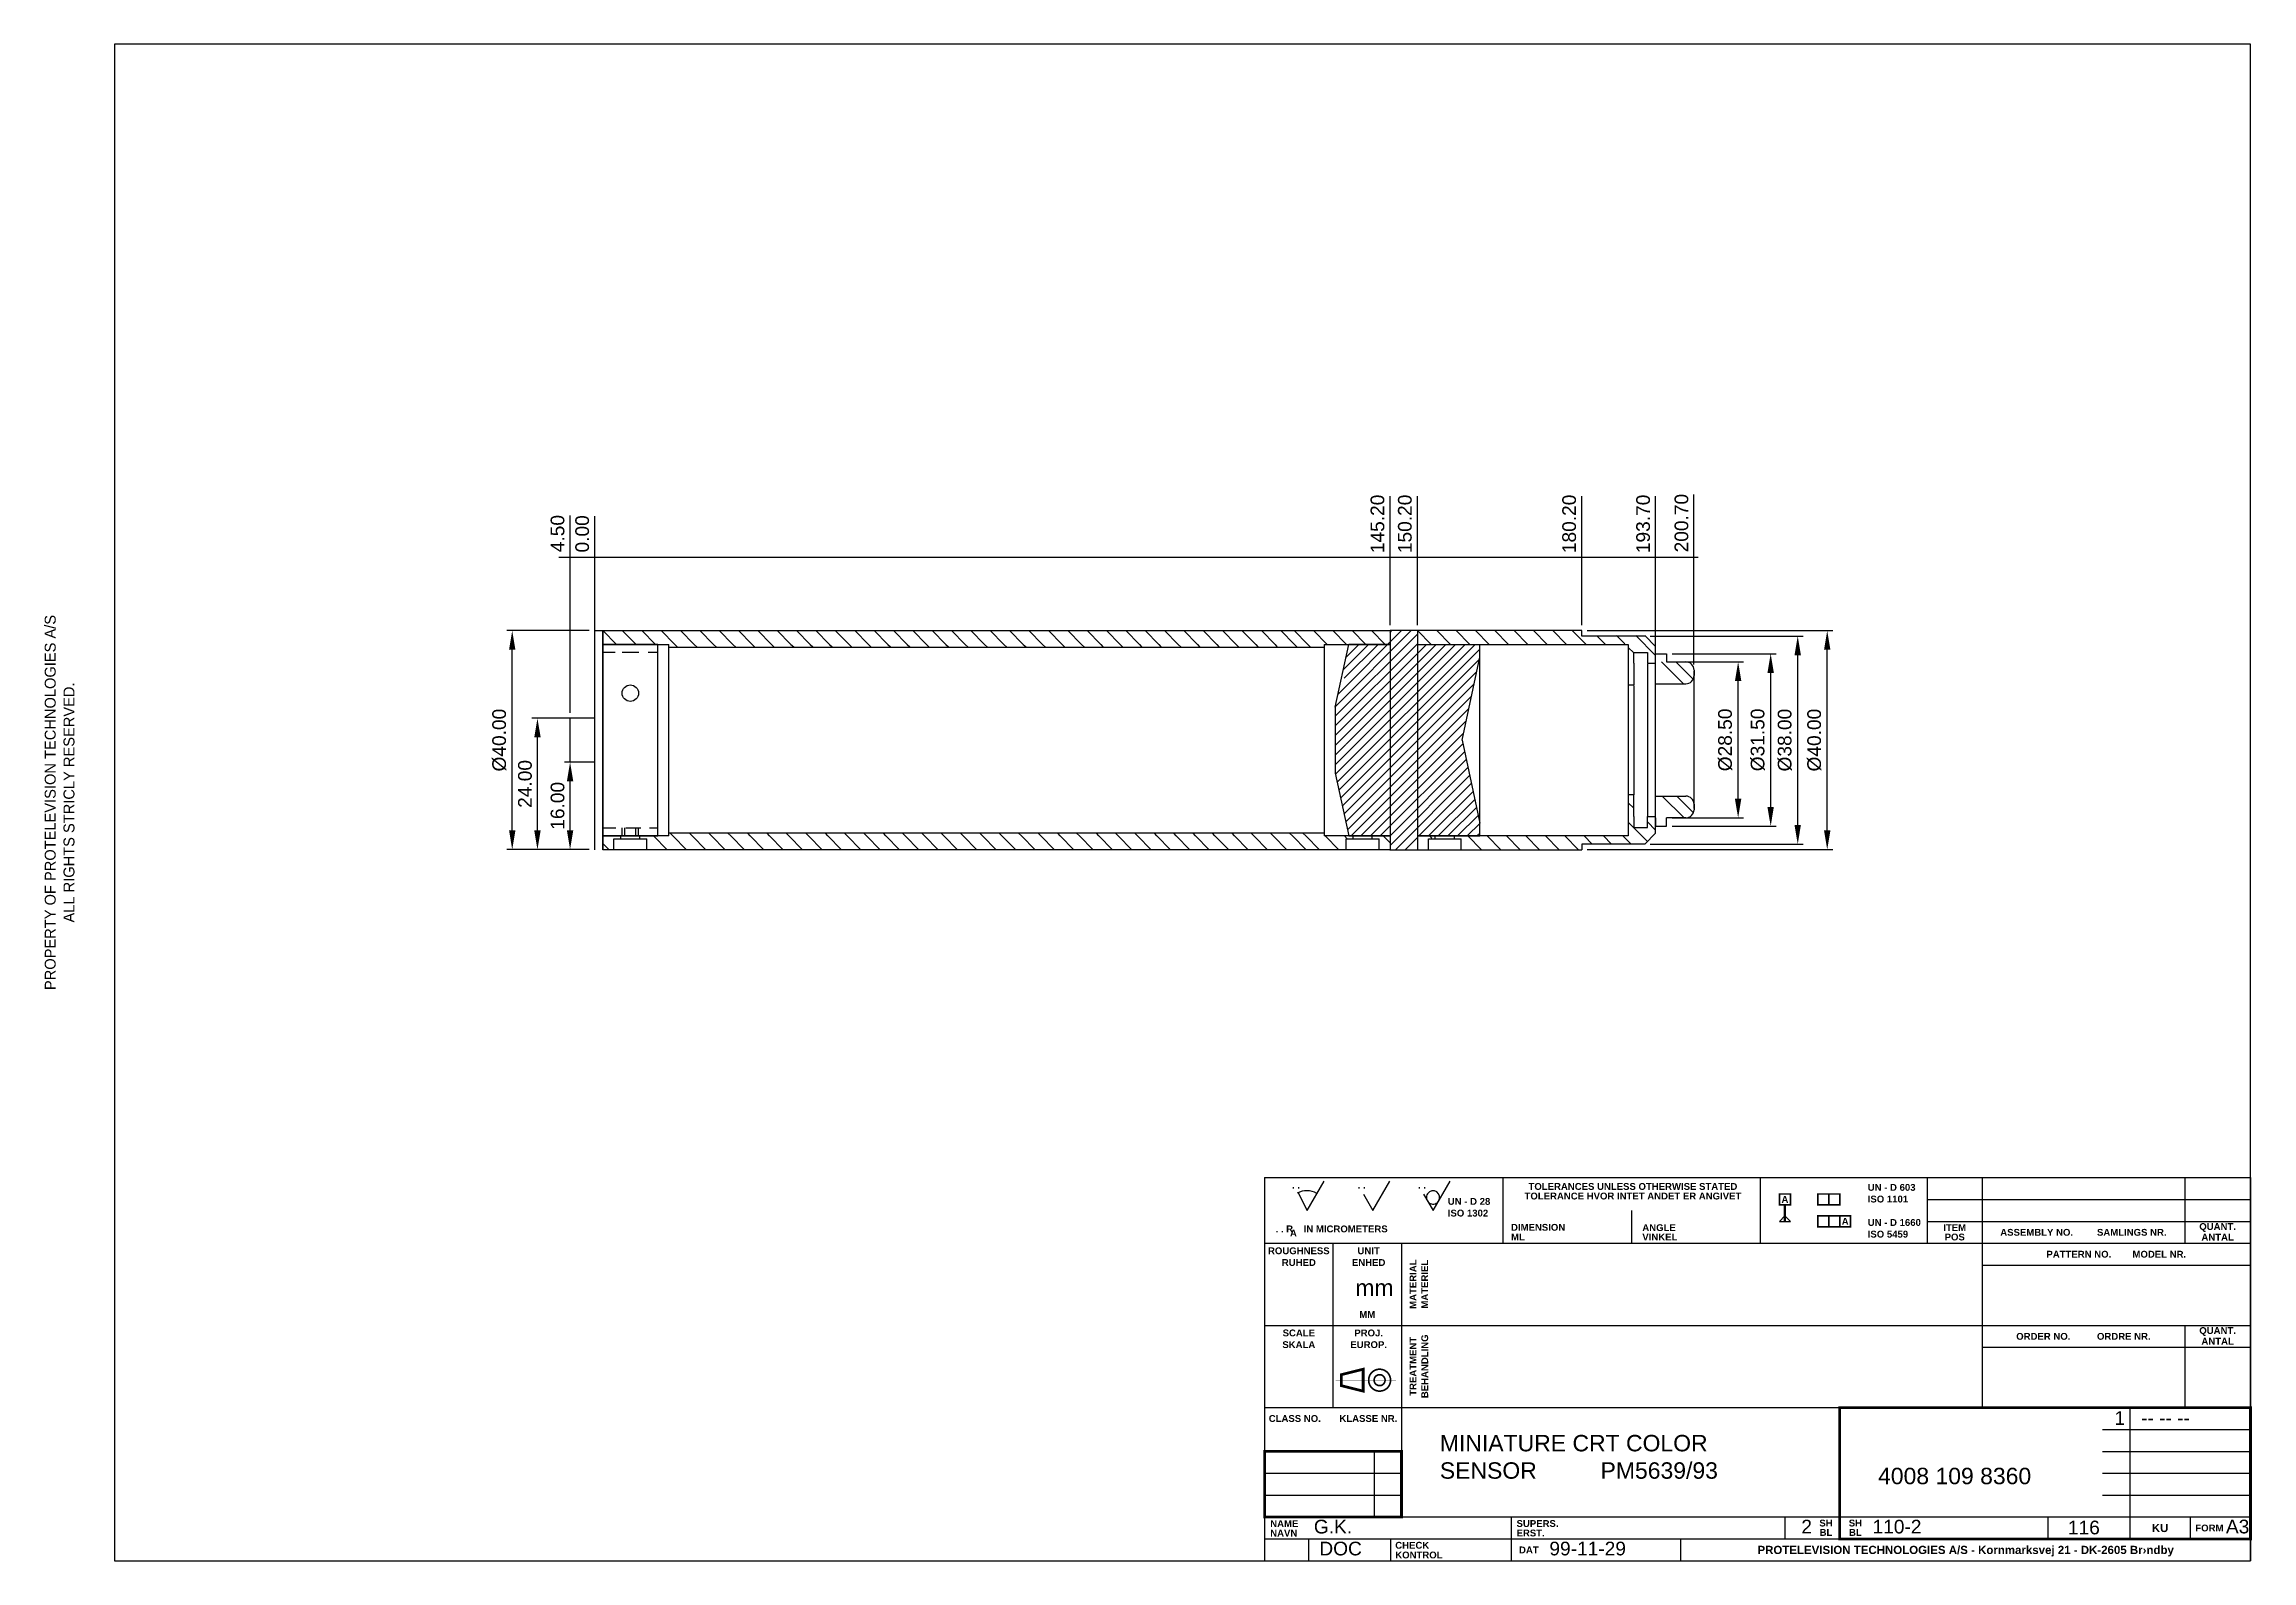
# Model space of a CAD drawing. Extents: x 7 to 410, y 10 to 287.
import ezdxf
from ezdxf.enums import TextEntityAlignment as Align

# ---------------------------------------------------------------- set-up
doc = ezdxf.new("R2010")
doc.units = 0
doc.header["$MEASUREMENT"] = 0
doc.linetypes.add('CENTER', pattern=[2, 1.25, -0.25, 0.25, -0.25])
for name, color, linetype in [('110-1', 10, 'CONTINUOUS'), ('110-1dim', 1, 'CONTINUOUS'), ('110-1m', 3, 'CONTINUOUS')]:
    doc.layers.add(name, color=color, linetype=linetype)
doc.styles.add('style1', font='ARIAL.TTF')
doc.styles.add('style3', font='ARIALBD.TTF')
doc.dimstyles.get("Standard").update_dxf_attribs({"dimtxt": 0.18, "dimasz": 0.18, "dimexe": 0.18, "dimexo": 0.0625, "dimgap": 0.09, "dimtad": 0, "dimtih": 1, "dimtoh": 1, "dimdec": 4, "dimzin": 0, "dimdsep": 46, "dimtxsty": 'Standard', "dimcen": 0.09, "dimadec": 0, "dimazin": 0, "dimtfac": 1, "dimtdec": 4, "dimtofl": 0, "dimtmove": 0, "dimatfit": 3, "dimfxl": 0, "dimtolj": 1, "dimtzin": 0, "dimarcsym": 0})
doc.dimstyles.new('vert', dxfattribs={"dimtxt": 2.5, "dimasz": 3.5, "dimexe": 1, "dimexo": 1, "dimgap": 1, "dimtad": 1, "dimzin": 0, "dimdsep": 46, "dimtxsty": 'style1', "dimcen": 0.09, "dimadec": 0, "dimazin": 0, "dimtp": 1, "dimtm": 1, "dimtfac": 1, "dimtix": 1, "dimtofl": 0, "dimtmove": 2, "dimatfit": 3, "dimfxl": 0, "dimtolj": 1, "dimtzin": 0, "dimarcsym": 0})
doc.dimstyles.new('vert$6', dxfattribs={"dimtxt": 2.5, "dimasz": 3.5, "dimexe": 1, "dimexo": 1, "dimgap": 1, "dimtad": 1, "dimzin": 0, "dimdsep": 46, "dimtxsty": 'style1', "dimcen": 0.09, "dimadec": 0, "dimazin": 0, "dimtp": 1, "dimtm": 1, "dimtfac": 1, "dimtix": 1, "dimtofl": 0, "dimtmove": 2, "dimatfit": 3, "dimfxl": 0, "dimtolj": 1, "dimtzin": 0, "dimarcsym": 0})

# ---------------------------------------------------------------- blocks, each defined once
blk = doc.blocks.new('*D0')
at = {"layer": '110-1dim', "color": 0, "lineweight": -2}
for p, q in [((106.7, 179.89), (91.64, 179.89)), ((92.64, 143.39), (92.64, 176.39)), ((106.7, 139.89), (91.64, 139.89))]:
    blk.add_line(p, q, dxfattribs=at)
at = {"layer": '110-1dim', "color": 0}
for points in [[(92.06, 176.39), (93.22, 176.39), (92.64, 179.89)], [(92.06, 143.39), (93.22, 143.39), (92.64, 139.89)]]:
    blk.add_solid(points, dxfattribs=at)
at = {"layer": '110-1dim', "color": 0, "insert": (90.29, 159.89), "char_height": 2.5, "attachment_point": 5, "rotation": 90, "style": 'style1'}
blk.add_mtext('\\A1;Ø40.00', dxfattribs=at)
blk = doc.blocks.new('*D1')
at = {"layer": '110-1dim', "color": 0, "lineweight": -2}
for p, q in [((106.7, 155.89), (102.2, 155.89)), ((103.2, 143.39), (103.2, 152.39)), ((106.7, 139.89), (102.2, 139.89))]:
    blk.add_line(p, q, dxfattribs=at)
at = {"layer": '110-1dim', "color": 0}
for points in [[(102.62, 152.39), (103.78, 152.39), (103.2, 155.89)], [(102.62, 143.39), (103.78, 143.39), (103.2, 139.89)]]:
    blk.add_solid(points, dxfattribs=at)
at = {"layer": '110-1dim', "color": 0, "insert": (100.92, 147.89), "char_height": 2.5, "attachment_point": 5, "rotation": 90, "style": 'style1'}
blk.add_mtext('\\A1;16.00', dxfattribs=at)
blk = doc.blocks.new('*D2')
at = {"layer": '110-1dim', "color": 0, "lineweight": -2}
for p, q in [((106.7, 163.89), (96.24, 163.89)), ((97.24, 143.39), (97.24, 160.39)), ((106.7, 139.89), (96.24, 139.89))]:
    blk.add_line(p, q, dxfattribs=at)
at = {"layer": '110-1dim', "color": 0}
for points in [[(96.66, 160.39), (97.83, 160.39), (97.24, 163.89)], [(96.66, 143.39), (97.83, 143.39), (97.24, 139.89)]]:
    blk.add_solid(points, dxfattribs=at)
at = {"layer": '110-1dim', "color": 0, "insert": (94.97, 151.89), "char_height": 2.5, "attachment_point": 5, "rotation": 90, "style": 'style1'}
blk.add_mtext('\\A1;24.00', dxfattribs=at)
blk = doc.blocks.new('*D3')
at = {"layer": '110-1dim', "color": 0, "lineweight": -2}
for p, q in [((300.4, 178.89), (328.34, 178.89)), ((327.34, 144.39), (327.34, 175.39)), ((300.4, 140.89), (328.34, 140.89))]:
    blk.add_line(p, q, dxfattribs=at)
at = {"layer": '110-1dim', "color": 0}
for points in [[(326.75, 175.39), (327.92, 175.39), (327.34, 178.89)], [(326.75, 144.39), (327.92, 144.39), (327.34, 140.89)]]:
    blk.add_solid(points, dxfattribs=at)
at = {"layer": '110-1dim', "color": 0, "insert": (324.99, 159.89), "char_height": 2.5, "attachment_point": 5, "rotation": 90, "style": 'style1'}
blk.add_mtext('\\A1;Ø38.00', dxfattribs=at)
blk = doc.blocks.new('*D4')
at = {"layer": '110-1dim', "color": 0, "lineweight": -2}
for p, q in [((288.9, 179.89), (333.72, 179.89)), ((332.72, 143.39), (332.72, 176.39)), ((288.9, 139.89), (333.72, 139.89))]:
    blk.add_line(p, q, dxfattribs=at)
at = {"layer": '110-1dim', "color": 0}
for points in [[(332.14, 176.39), (333.31, 176.39), (332.72, 179.89)], [(332.14, 143.39), (333.31, 143.39), (332.72, 139.89)]]:
    blk.add_solid(points, dxfattribs=at)
at = {"layer": '110-1dim', "color": 0, "insert": (330.38, 159.89), "char_height": 2.5, "attachment_point": 5, "rotation": 90, "style": 'style1'}
blk.add_mtext('\\A1;Ø40.00', dxfattribs=at)
blk = doc.blocks.new('*D5')
at = {"layer": '110-1dim', "color": 0, "lineweight": -2}
for p, q in [((304.4, 175.68), (323.4, 175.68)), ((322.4, 147.68), (322.4, 172.18)), ((304.4, 144.18), (323.4, 144.18))]:
    blk.add_line(p, q, dxfattribs=at)
at = {"layer": '110-1dim', "color": 0}
for points in [[(321.81, 172.18), (322.98, 172.18), (322.4, 175.68)], [(321.81, 147.68), (322.98, 147.68), (322.4, 144.18)]]:
    blk.add_solid(points, dxfattribs=at)
at = {"layer": '110-1dim', "color": 0, "insert": (320.05, 159.93), "char_height": 2.5, "attachment_point": 5, "rotation": 90, "style": 'style1'}
blk.add_mtext('\\A1;Ø31.50', dxfattribs=at)
blk = doc.blocks.new('*D6')
at = {"layer": '110-1dim', "color": 0, "lineweight": -2}
for p, q in [((304.4, 174.18), (317.46, 174.18)), ((316.46, 149.18), (316.46, 170.68)), ((304.4, 145.68), (317.46, 145.68))]:
    blk.add_line(p, q, dxfattribs=at)
at = {"layer": '110-1dim', "color": 0}
for points in [[(315.87, 170.68), (317.04, 170.68), (316.46, 174.18)], [(315.87, 149.18), (317.04, 149.18), (316.46, 145.68)]]:
    blk.add_solid(points, dxfattribs=at)
at = {"layer": '110-1dim', "color": 0, "insert": (314.11, 159.93), "char_height": 2.5, "attachment_point": 5, "rotation": 90, "style": 'style1'}
blk.add_mtext('\\A1;Ø28.50', dxfattribs=at)
blk = doc.blocks.new('*D7')
at = {"layer": '110-1dim', "color": 0, "lineweight": -2}
blk.add_line((107.7, 164.89), (107.7, 200.8), dxfattribs=at)
at = {"layer": '110-1dim', "color": 0, "insert": (105.42, 197.56), "char_height": 2.5, "attachment_point": 5, "rotation": 90, "style": 'style1'}
blk.add_mtext('\\A1;0.00', dxfattribs=at)
blk = doc.blocks.new('*D8')
at = {"layer": '110-1dim', "color": 0, "lineweight": -2}
blk.add_line((103.2, 164.89), (103.2, 200.9), dxfattribs=at)
at = {"layer": '110-1dim', "color": 0, "insert": (100.92, 197.61), "char_height": 2.5, "attachment_point": 5, "rotation": 90, "style": 'style1'}
blk.add_mtext('\\A1;4.50', dxfattribs=at)
blk = doc.blocks.new('*D9')
at = {"layer": '110-1dim', "color": 0, "lineweight": -2}
blk.add_line((252.9, 180.89), (252.9, 204.45), dxfattribs=at)
at = {"layer": '110-1dim', "color": 0, "insert": (250.62, 199.38), "char_height": 2.5, "attachment_point": 5, "rotation": 90, "style": 'style1'}
blk.add_mtext('\\A1;145.20', dxfattribs=at)
blk = doc.blocks.new('*D10')
at = {"layer": '110-1dim', "color": 0, "lineweight": -2}
blk.add_line((257.9, 180.89), (257.9, 204.45), dxfattribs=at)
at = {"layer": '110-1dim', "color": 0, "insert": (255.62, 199.38), "char_height": 2.5, "attachment_point": 5, "rotation": 90, "style": 'style1'}
blk.add_mtext('\\A1;150.20', dxfattribs=at)
blk = doc.blocks.new('*D11')
at = {"layer": '110-1dim', "color": 0, "lineweight": -2}
blk.add_line((287.9, 180.89), (287.9, 204.45), dxfattribs=at)
at = {"layer": '110-1dim', "color": 0, "insert": (285.62, 199.38), "char_height": 2.5, "attachment_point": 5, "rotation": 90, "style": 'style1'}
blk.add_mtext('\\A1;180.20', dxfattribs=at)
blk = doc.blocks.new('*D12')
at = {"layer": '110-1dim', "color": 0, "lineweight": -2}
blk.add_line((301.4, 176.68), (301.4, 204.45), dxfattribs=at)
at = {"layer": '110-1dim', "color": 0, "insert": (299.12, 199.38), "char_height": 2.5, "attachment_point": 5, "rotation": 90, "style": 'style1'}
blk.add_mtext('\\A1;193.70', dxfattribs=at)
blk = doc.blocks.new('*D13')
at = {"layer": '110-1dim', "color": 0, "lineweight": -2}
blk.add_line((308.4, 173.68), (308.4, 204.73), dxfattribs=at)
at = {"layer": '110-1dim', "color": 0, "insert": (306.12, 199.52), "char_height": 2.5, "attachment_point": 5, "rotation": 90, "style": 'style1'}
blk.add_mtext('\\A1;200.70', dxfattribs=at)

msp = doc.modelspace()

# ---------------------------------------------------------------- linework, layer by layer
at = {"layer": '110-1'}
for p, q in [((410, 287), (20, 287)), ((20, 287), (20, 10)), ((410, 10), (410, 287)), ((255, 67), (255, 50)), ((275, 18), (275, 14)), ((253, 14), (253, 10)), ((20, 10), (410, 10))]:
    msp.add_line(p, q, dxfattribs=at)
for points in [[(230, 80), (410, 80)], [(230, 80), (230, 10)], [(236.152, 77.232), (237.75, 74), (240.869, 79.367)], [(248.037, 76.97), (249.75, 74), (252.869, 79.367)], [(259.037, 76.97), (260.75, 74), (263.869, 79.367)], [(273.5, 80), (273.5, 68)], [(320.5, 80), (320.5, 68)], [(351, 80), (351, 68)], [(361, 80), (361, 38)], [(398, 80), (398, 68)], [(410, 80), (410, 10)], [(297, 74), (297, 68)], [(351, 76), (410, 76)], [(351, 72), (410, 72)], [(230, 68), (410, 68)], [(242.5, 38), (242.5, 68)], [(255, 68), (255, 18)], [(361.091, 64.007), (410.091, 64.007)], [(230, 53), (410, 53)], [(398, 53), (398, 38)], [(361, 49), (410, 49)], [(230, 38), (410, 38)], [(388, 38), (388, 14)], [(383, 34), (410, 34)], [(250, 30), (250, 18)], [(383, 30), (410, 30)], [(230, 26), (255, 26)], [(383, 26), (410, 26)], [(230, 22), (255, 22)], [(383, 22), (410, 22)], [(410, 18), (230, 18)], [(275, 18), (275, 10)], [(325, 18), (325, 14)], [(335, 18), (335, 14)], [(373, 18), (373, 14)], [(399, 18), (399, 14)], [(230, 14), (410, 14)], [(238, 14), (238, 10)], [(253, 14), (253, 10)], [(306, 10), (306, 14)], [(230, 10), (410, 10)]]:
    msp.add_lwpolyline(points, dxfattribs=at)
for points, const_width in [([(324, 77), (326, 77), (326, 75), (324, 75)], 0.3), ([(331, 75), (333, 75), (333, 77), (331, 77)], 0.3), ([(333, 75), (335, 75), (335, 77), (333, 77)], 0.3), ([(331, 71), (333, 71), (333, 73), (331, 73)], 0.3), ([(333, 71), (335, 71), (335, 73), (333, 73)], 0.3), ([(335, 73), (337, 73), (337, 71), (335, 71)], 0.3), ([(335, 14), (410, 14), (410, 38), (335, 38)], 0.5)]:
    msp.add_lwpolyline(points, close=True, dxfattribs=dict(at, const_width=const_width))
msp.add_lwpolyline([(324, 72), (326, 72), (325, 73)], close=True, dxfattribs=at)
for points, const_width in [([(325, 75), (325, 72)], 0.4), ([(244, 42), (248, 41), (248, 45), (244, 44), (244, 42)], 0.5), ([(230, 18), (255, 18), (255, 30), (230, 30), (230, 18)], 0.5)]:
    msp.add_lwpolyline(points, dxfattribs=dict(at, const_width=const_width))
at = {"layer": '110-1', "color": 13, "const_width": 0.3}
for points in [[(249, 43, 1), (253, 43, 1)], [(250, 43, 1), (252, 43, 1)]]:
    msp.add_lwpolyline(points, format="xyb", close=True, dxfattribs=at)
at = {"layer": '110-1', "color": 2, "linetype": 'CENTER', "const_width": 0.02}
for points in [[(251, 46), (251, 40)], [(243, 43), (254, 43)]]:
    msp.add_lwpolyline(points, dxfattribs=at)
at = {"layer": '110-1'}
for centre, radius, start, end in [((237.75, 74), 3.606, 59.83824, 119.83824), ((260.76, 76.359), 1.215, 306.48477, 299.24767)]:
    msp.add_arc(centre, radius, start, end, dxfattribs=at)
at = {"layer": '110-1dim'}
msp.add_line((101.141, 193.316), (309.146, 193.316), dxfattribs=at)
at = {"layer": '110-1dim', "color": 0, "linetype": 'ByBlock'}
for p in [(107.701, 179.885), (252.901, 139.885)]:
    msp.add_point(p, dxfattribs=at)
at = {"layer": '110-1m'}
for p, q in [((107.701, 139.885), (107.701, 179.885)), ((107.701, 179.885), (109.201, 179.885)), ((109.201, 139.885), (109.201, 179.885)), ((109.201, 179.885), (252.901, 179.885)), ((109.201, 179.885), (111.701, 177.385)), ((109.201, 179.885), (109.201, 139.885)), ((109.201, 177.385), (121.201, 177.385)), ((119.201, 177.385), (109.201, 177.385)), ((112.736, 179.885), (115.236, 177.385)), ((116.272, 179.885), (118.772, 177.385)), ((119.201, 142.385), (119.201, 177.385)), ((119.807, 179.885), (122.307, 177.385)), ((121.201, 142.385), (121.201, 177.385)), ((122.307, 177.385), (122.83, 176.876)), ((123.343, 179.885), (125.843, 177.385)), ((125.843, 177.385), (126.401, 176.876)), ((126.878, 179.885), (129.378, 177.385)), ((129.378, 177.385), (129.92, 176.876)), ((130.414, 179.885), (132.914, 177.385)), ((132.914, 177.385), (133.439, 176.876)), ((133.949, 179.885), (136.449, 177.385)), ((136.449, 177.385), (136.957, 176.876)), ((137.485, 179.885), (139.985, 177.385)), ((139.985, 177.385), (140.476, 176.876)), ((141.02, 179.885), (143.52, 177.385)), ((143.52, 177.385), (144.065, 176.901)), ((144.556, 179.885), (147.056, 177.385)), ((147.056, 177.385), (147.503, 176.901)), ((148.091, 179.885), (150.591, 177.385)), ((150.591, 177.385), (151.032, 176.901)), ((151.627, 179.885), (154.127, 177.385)), ((154.127, 177.385), (154.607, 176.901)), ((155.162, 179.885), (157.662, 177.385)), ((157.662, 177.385), (158.091, 176.947)), ((158.698, 179.885), (161.198, 177.385)), ((161.198, 177.385), (161.712, 176.901)), ((162.234, 179.885), (164.734, 177.385)), ((164.734, 177.385), (165.242, 176.901)), ((165.769, 179.885), (168.269, 177.385)), ((168.269, 177.385), (168.725, 176.901)), ((169.305, 179.885), (171.805, 177.385)), ((171.805, 177.385), (172.301, 176.901)), ((172.84, 179.885), (175.34, 177.385)), ((175.34, 177.385), (175.882, 176.869)), ((176.376, 179.885), (178.876, 177.385)), ((178.876, 177.385), (179.394, 176.869)), ((179.911, 179.885), (182.411, 177.385)), ((182.411, 177.385), (182.952, 176.869)), ((183.447, 179.885), (185.947, 177.385)), ((185.947, 177.385), (186.511, 176.869)), ((186.982, 179.885), (189.482, 177.385)), ((189.482, 177.385), (189.975, 176.869)), ((190.518, 179.885), (193.018, 177.385)), ((193.018, 177.385), (193.534, 176.869)), ((194.053, 179.885), (196.553, 177.385)), ((196.553, 177.385), (197.093, 176.869)), ((197.589, 179.885), (200.089, 177.385)), ((200.089, 177.385), (200.509, 176.869)), ((201.124, 179.885), (203.624, 177.385)), ((203.624, 177.385), (204.148, 176.898)), ((204.66, 179.885), (207.16, 177.385)), ((207.16, 177.385), (207.592, 176.898)), ((208.195, 179.885), (210.695, 177.385)), ((210.695, 177.385), (211.128, 176.898)), ((211.731, 179.885), (214.231, 177.385)), ((214.231, 177.385), (214.757, 176.898)), ((215.267, 179.885), (217.767, 177.385)), ((217.767, 177.385), (218.2, 176.898)), ((218.802, 179.885), (221.302, 177.385)), ((221.302, 177.385), (221.736, 176.898)), ((222.338, 179.885), (224.838, 177.385)), ((224.838, 177.385), (225.273, 176.898)), ((225.873, 179.885), (228.373, 177.385)), ((228.373, 177.385), (228.855, 176.898)), ((229.409, 179.885), (231.909, 177.385)), ((231.909, 177.385), (232.298, 176.898)), ((232.944, 179.885), (235.444, 177.385)), ((235.38, 179.885), (237.88, 177.385)), ((235.444, 177.385), (235.923, 176.881)), ((237.88, 177.385), (238.354, 176.881)), ((238.915, 179.885), (241.415, 177.385)), ((240.901, 177.385), (240.901, 142.385)), ((240.901, 177.385), (252.901, 177.385)), ((242.451, 179.885), (244.951, 177.385)), ((242.901, 164.242), (257.901, 179.242)), ((242.901, 162.475), (257.901, 177.475)), ((242.901, 165.885), (245.37, 177.385)), ((242.901, 160.707), (259.579, 177.385)), ((242.901, 155.403), (264.882, 177.385)), ((242.901, 158.939), (261.347, 177.385)), ((242.935, 166.044), (256.776, 179.885)), ((242.945, 153.68), (266.65, 177.385)), ((243.257, 152.225), (268.418, 177.385)), ((243.418, 168.295), (255.008, 179.885)), ((244.385, 172.798), (248.973, 177.385)), ((244.544, 171.189), (250.74, 177.385)), ((244.868, 175.049), (247.205, 177.385)), ((244.901, 159.171), (263.115, 177.385)), ((245.352, 177.3), (245.437, 177.385)), ((252.901, 177.385), (245.37, 177.385)), ((245.986, 179.885), (248.486, 177.385)), ((249.522, 179.885), (252.022, 177.385)), ((252.901, 179.885), (252.901, 139.885)), ((257.901, 179.885), (252.901, 179.885)), ((252.901, 179.546), (253.24, 179.885)), ((252.901, 179.885), (252.901, 177.385)), ((287.901, 179.885), (257.901, 179.885)), ((257.901, 179.885), (257.901, 139.885)), ((257.901, 179.885), (260.401, 177.385)), ((257.901, 179.885), (257.901, 177.385)), ((257.901, 177.385), (296.401, 177.385)), ((257.901, 177.385), (269.312, 177.385)), ((261.436, 179.885), (263.936, 177.385)), ((264.972, 179.885), (267.472, 177.385)), ((268.507, 179.885), (271.007, 177.385)), ((269.299, 142.385), (269.312, 177.385)), ((272.043, 179.885), (274.543, 177.385)), ((275.578, 179.885), (278.078, 177.385)), ((279.114, 179.885), (281.614, 177.385)), ((282.649, 179.885), (285.149, 177.385)), ((286.185, 179.885), (288.685, 177.385)), ((287.901, 178.885), (287.901, 179.885)), ((299.401, 178.885), (287.901, 178.885)), ((290.72, 178.885), (292.22, 177.385)), ((294.256, 178.975), (295.756, 177.475)), ((296.401, 177.385), (296.401, 142.385)), ((297.791, 178.975), (301.401, 175.365)), ((299.401, 178.975), (301.401, 176.975)), ((111.405, 175.885), (109.201, 175.885)), ((115.753, 175.885), (112.723, 175.885)), ((119.201, 175.885), (117.465, 175.885)), ((121.201, 176.885), (240.901, 176.885)), ((243.57, 150.769), (269.312, 176.511)), ((243.882, 149.314), (269.226, 174.658)), ((266.047, 159.854), (269.311, 175.053)), ((266.177, 171.609), (269.226, 174.658)), ((296.401, 176.83), (297.401, 175.83)), ((297.401, 175.925), (299.901, 175.925)), ((297.401, 173.925), (297.401, 175.925)), ((297.401, 173.925), (297.401, 169.975)), ((299.901, 175.925), (299.901, 173.925)), ((299.901, 173.925), (301.401, 173.925)), ((299.901, 173.835), (299.901, 145.935)), ((301.401, 142.885), (301.401, 176.885)), ((301.401, 175.68), (303.401, 175.68)), ((301.401, 174.18), (301.401, 175.68)), ((301.401, 145.885), (301.401, 173.885)), ((302.454, 174.18), (306.454, 170.18)), ((303.401, 175.68), (303.401, 174.18)), ((303.401, 174.18), (306.901, 174.18)), ((305.106, 174.18), (308.253, 171.032)), ((244.195, 147.859), (268.743, 172.407)), ((244.507, 146.404), (268.259, 170.156)), ((296.401, 169.975), (297.401, 169.975)), ((297.401, 169.885), (297.401, 149.885)), ((301.401, 170.18), (306.901, 170.18)), ((308.401, 172.68), (308.401, 171.68)), ((308.401, 147.385), (308.401, 172.475)), ((242.901, 165.885), (242.901, 153.885)), ((244.82, 144.948), (267.776, 167.905)), ((245.132, 143.493), (267.293, 165.653)), ((103.201, 155.885), (103.201, 163.885)), ((245.792, 142.385), (266.809, 163.402)), ((242.901, 157.171), (244.815, 159.085)), ((247.56, 142.385), (266.326, 161.151)), ((249.401, 142.458), (266.18, 159.237)), ((251.096, 142.385), (266.492, 157.782)), ((266.047, 159.854), (269.299, 144.71)), ((242.901, 153.885), (245.37, 142.385)), ((252.901, 142.422), (266.805, 156.327)), ((252.901, 140.655), (267.117, 154.871)), ((253.899, 139.885), (267.43, 153.416)), ((258.167, 142.385), (267.742, 151.961)), ((259.935, 142.385), (268.055, 150.506)), ((297.401, 149.885), (296.401, 149.885)), ((297.401, 145.935), (297.401, 149.885)), ((301.401, 149.68), (306.901, 149.68)), ((302.589, 149.68), (306.589, 145.68)), ((305.241, 149.68), (308.295, 146.627)), ((261.702, 142.385), (268.367, 149.05)), ((263.47, 142.385), (268.68, 147.595)), ((265.238, 142.385), (268.992, 146.14)), ((296.401, 148.456), (297.401, 147.456)), ((297.401, 145.935), (297.401, 143.935)), ((299.901, 145.935), (301.401, 145.935)), ((299.901, 143.935), (299.901, 145.935)), ((301.401, 145.68), (301.401, 144.18)), ((303.401, 144.18), (303.401, 145.68)), ((306.901, 145.68), (303.401, 145.68)), ((308.401, 148.18), (308.401, 147.18)), ((109.201, 143.885), (111.537, 143.885)), ((121.201, 142.385), (109.201, 142.385)), ((109.201, 142.385), (119.201, 142.385)), ((111.201, 139.885), (111.201, 141.885)), ((111.201, 141.885), (117.201, 141.885)), ((112.451, 141.885), (112.451, 142.385)), ((112.701, 142.385), (112.701, 143.885)), ((113.201, 142.385), (113.201, 143.885)), ((113.381, 143.885), (116.148, 143.885)), ((115.201, 142.385), (115.201, 143.885)), ((115.701, 142.385), (115.701, 143.885)), ((115.951, 141.885), (115.951, 142.385)), ((117.201, 139.885), (117.201, 141.885)), ((117.729, 143.885), (119.201, 143.885)), ((118.416, 142.385), (120.916, 139.885)), ((240.901, 142.885), (121.201, 142.885)), ((121.952, 142.385), (121.465, 142.884)), ((121.952, 142.385), (124.452, 139.885)), ((125.487, 142.385), (124.983, 142.884)), ((125.487, 142.385), (127.987, 139.885)), ((129.023, 142.385), (128.555, 142.884)), ((129.023, 142.385), (131.523, 139.885)), ((132.558, 142.385), (132.021, 142.884)), ((132.558, 142.385), (135.058, 139.885)), ((136.094, 142.385), (135.644, 142.884)), ((136.094, 142.385), (138.594, 139.885)), ((139.629, 142.385), (139.163, 142.884)), ((139.629, 142.385), (142.129, 139.885)), ((143.165, 142.385), (142.682, 142.884)), ((143.165, 142.385), (145.665, 139.885)), ((146.701, 142.385), (146.265, 142.877)), ((146.701, 142.385), (149.201, 139.885)), ((150.236, 142.385), (149.84, 142.877)), ((150.236, 142.385), (152.736, 139.885)), ((153.772, 142.385), (153.324, 142.877)), ((153.772, 142.385), (156.272, 139.885)), ((157.307, 142.385), (156.853, 142.877)), ((157.307, 142.385), (159.807, 139.885)), ((160.843, 142.385), (160.429, 142.877)), ((160.843, 142.385), (163.343, 139.885)), ((164.378, 142.385), (163.913, 142.877)), ((164.378, 142.385), (166.878, 139.885)), ((167.914, 142.385), (167.396, 142.877)), ((167.914, 142.385), (170.414, 139.885)), ((171.449, 142.385), (170.926, 142.877)), ((171.449, 142.385), (173.949, 139.885)), ((174.985, 142.385), (174.506, 142.881)), ((174.985, 142.385), (177.485, 139.885)), ((178.52, 142.385), (178.018, 142.881)), ((178.52, 142.385), (181.02, 139.885)), ((182.056, 142.385), (181.529, 142.881)), ((182.056, 142.385), (184.556, 139.885)), ((185.591, 142.385), (185.088, 142.881)), ((185.591, 142.385), (188.091, 139.885)), ((189.127, 142.385), (188.646, 142.881)), ((189.127, 142.385), (191.627, 139.885)), ((192.662, 142.385), (192.253, 142.881)), ((192.662, 142.385), (195.162, 139.885)), ((196.198, 142.385), (195.669, 142.881)), ((196.198, 142.385), (198.698, 139.885)), ((199.734, 142.385), (199.323, 142.881)), ((199.734, 142.385), (202.234, 139.885)), ((203.45, 142.221), (202.753, 142.873)), ((203.269, 142.385), (205.769, 139.885)), ((206.805, 142.385), (206.289, 142.873)), ((206.805, 142.385), (209.305, 139.885)), ((210.34, 142.385), (209.871, 142.873)), ((210.34, 142.385), (212.84, 139.885)), ((213.876, 142.385), (213.408, 142.873)), ((213.876, 142.385), (216.376, 139.885)), ((217.411, 142.385), (216.944, 142.873)), ((217.411, 142.385), (219.911, 139.885)), ((220.947, 142.385), (220.48, 142.873)), ((220.947, 142.385), (223.447, 139.885)), ((224.482, 142.385), (224.063, 142.873)), ((224.482, 142.385), (226.982, 139.885)), ((228.018, 142.385), (227.552, 142.873)), ((228.018, 142.385), (230.518, 139.885)), ((231.553, 142.385), (231.089, 142.873)), ((231.553, 142.385), (234.053, 139.885)), ((235.089, 142.385), (234.567, 142.874)), ((235.089, 142.385), (237.589, 139.885)), ((237.524, 142.385), (236.998, 142.874)), ((237.524, 142.385), (240.024, 139.885)), ((252.901, 142.385), (240.901, 142.385)), ((241.06, 142.385), (243.56, 139.885)), ((244.595, 142.385), (245.095, 141.885)), ((244.901, 139.885), (244.901, 141.885)), ((244.901, 141.885), (250.901, 141.885)), ((245.37, 142.385), (252.901, 142.385)), ((246.151, 141.885), (246.151, 142.385)), ((249.651, 141.885), (249.651, 142.385)), ((250.901, 139.885), (250.901, 141.885)), ((251.667, 142.385), (252.901, 141.151)), ((251.667, 142.385), (252.901, 141.151)), ((252.901, 142.385), (252.901, 139.885)), ((255.667, 139.885), (257.901, 142.119)), ((296.401, 142.385), (257.901, 142.385)), ((257.901, 142.385), (269.299, 142.385)), ((257.901, 142.385), (257.901, 139.885)), ((259.901, 139.885), (259.901, 141.885)), ((259.901, 141.885), (265.901, 141.885)), ((260.045, 142.475), (260.545, 141.975)), ((261.151, 141.885), (261.151, 142.385)), ((264.651, 141.885), (264.651, 142.385)), ((265.901, 139.885), (265.901, 141.885)), ((267.006, 142.385), (269.305, 144.685)), ((267.116, 142.385), (269.616, 139.885)), ((268.773, 142.385), (269.299, 142.911)), ((270.652, 142.385), (273.152, 139.885)), ((274.187, 142.385), (276.687, 139.885)), ((277.723, 142.385), (280.223, 139.885)), ((281.258, 142.385), (283.758, 139.885)), ((284.794, 142.385), (287.294, 139.885)), ((288.329, 142.385), (289.829, 140.885)), ((291.865, 142.385), (293.365, 140.885)), ((295.401, 142.385), (296.901, 140.885)), ((296.401, 144.921), (299.918, 141.403)), ((297.401, 143.935), (299.901, 143.935)), ((299.401, 140.885), (301.401, 142.885)), ((299.901, 144.956), (301.401, 143.456)), ((301.401, 144.18), (303.401, 144.18)), ((109.201, 140.995), (110.31, 139.885)), ((252.901, 139.885), (109.201, 139.885)), ((252.901, 139.885), (257.901, 139.885)), ((257.901, 139.885), (287.901, 139.885)), ((299.401, 140.885), (287.901, 140.885)), ((287.901, 140.885), (287.901, 139.885))]:
    msp.add_line(p, q, dxfattribs=at)
for points in [[(107.701, 163.885), (103.201, 163.885)], [(107.701, 155.885), (103.201, 155.885)]]:
    msp.add_lwpolyline(points, dxfattribs=at)
msp.add_circle((114.201, 168.465), 1.5, dxfattribs=at)
for centre, start, end in [((306.901, 172.68), 0, 90), ((306.901, 171.68), 270, 0), ((306.901, 148.18), 0, 90), ((306.901, 147.18), 270, 0)]:
    msp.add_arc(centre, 1.5, start, end, dxfattribs=at)

# ---------------------------------------------------------------- texts
at = {"layer": '110-1'}
for s, p in [('PROPERTY OF PROTELEVISION TECHNOLOGIES A/S', (9.286, 148.5)), ('ALL RIGHTS STRICLY RESERVED.', (12.714, 148.5))]:
    msp.add_text(s, height=2, rotation=90, dxfattribs=at).set_placement(p, align=Align.CENTER)
at = {"layer": '110-1', "style": 'style3'}
for s, p in [('. .', (235, 78)), ('. .', (247, 78)), ('. .', (258, 78)), ('UN - D 603', (340.122, 77.584)), ('ISO 1101', (340.122, 75.448)), ('UN - D 28', (263.452, 75.024)), ('ISO 1302 ', (263.452, 72.888)), ('. . R    IN MICROMETERS', (232, 70)), ('A', (234.634, 69.243)), ('DIMENSION', (274.994, 70.288)), ('ML', (274.994, 68.522)), ('VINKEL', (298.965, 68.523)), ('ANGLE', (298.965, 70.232)), ('UN - D 1660', (340.122, 71.176)), ('ISO 5459', (340.122, 69.04)), ('NAME', (231.028, 16.176)), ('SUPERS.', (276, 16.192)), ('NAVN', (231.028, 14.437)), ('CHECK', (253.857, 12.224)), ('ERST.', (276, 14.462)), ('KONTROL', (253.857, 10.446))]:
    msp.add_text(s, height=1.25, dxfattribs=at).set_placement(p)
for s, p in [('TOLERANCE HVOR INTET ANDET ER ANGIVET', (297.25, 76)), ('TOLERANCES UNLESS OTHERWISE STATED', (297.25, 77.75)), ('ROUGHNESS', (236.25, 66)), ('RUHED', (236.25, 63.864)), ('ENHED', (249, 63.864)), ('UNIT', (249, 66)), ('MM', (248.75, 54.374)), ('SKALA', (236.25, 48.864)), ('SCALE', (236.25, 51)), ('EUROP.', (249, 48.864)), ('PROJ.', (249, 51))]:
    msp.add_text(s, height=1.25, dxfattribs=at).set_placement(p, align=Align.CENTER)
for s, height, p in [('A', 1.25, (325, 76)), ('A', 1.25, (336, 72)), ('ITEM', 1.25, (356, 70.854)), ('POS', 1.25, (356, 69.146)), ('ASSEMBLY NO.         SAMLINGS NR.', 1.25, (379.5, 70)), ('QUANT.', 1.25, (404, 70.89)), ('ANTAL', 1.25, (404, 69.114)), ('PATTERN NO.        MODEL NR.', 1.25, (385.5, 66.005)), ('QUANT.', 1.25, (404, 51.894)), ('ORDER NO.          ORDRE NR.', 1.25, (379.5, 51)), ('ANTAL', 1.25, (404, 50.111)), ('CLASS NO.       KLASSE NR.', 1.25, (242.5, 36)), ('SH', 1.25, (332.495, 16.905)), ('SH', 1.25, (337.869, 16.905)), ('KU', 1.5, (393.5, 16)), ('FORM', 1.25, (402.5, 16)), ('DAT', 1.25, (278.251, 12)), ('PROTELEVISION TECHNOLOGIES A/S - Kornmarksvej 21 - DK-2605 Br›ndby', 1.5, (358, 11.811)), ('BL', 1.25, (332.495, 15.189)), ('BL', 1.25, (337.869, 15.189))]:
    msp.add_text(s, height=height, dxfattribs=at).set_placement(p, align=Align.MIDDLE)
for s, p in [('MATERIAL', (257.105, 60.534)), ('MATERIEL', (259.241, 60.534)), ('TREATMENT', (257.105, 45.534)), ('BEHANDLING', (259.241, 45.534))]:
    msp.add_text(s, height=1.25, rotation=90, dxfattribs=at).set_placement(p, align=Align.MIDDLE)
at = {"layer": '110-1', "color": 14, "style": 'style1'}
for s, height, p in [('mm', 3, (246.564, 58.389)), ('1   -- -- --', 2.5, (385.166, 34.838)), ('MINIATURE CRT COLOR', 3, (262, 30)), ('SENSOR          PM5639/93', 3, (262, 25)), ('4008 109 8360', 3, (342, 24)), ('G.K.', 2.5, (239, 15)), ('2', 2.5, (328, 15)), ('110-2', 2.5, (341, 15)), ('116', 2.5, (376.668, 14.844)), ('A3', 2.5, (405.517, 15.019)), ('DOC', 2.5, (240, 11)), ('99-11-29', 2.5, (282, 11))]:
    msp.add_text(s, height=height, dxfattribs=at).set_placement(p)

# ---------------------------------------------------------------- dimensions: what is measured, and where the dimension line sits
at = {"layer": '110-1dim'}
for feature_location, offset, origin, picture, middle in [((308.401, 172.68), (0, 20.636), (107.701, 163.885), '*D13', (306.124, 199.522)), ((252.901, 179.885), (0, 13.43), (107.701, 163.885), '*D9', (250.624, 199.383)), ((257.901, 179.885), (0, 13.43), (107.701, 163.885), '*D10', (255.624, 199.383)), ((287.901, 179.885), (0, 13.43), (107.701, 163.885), '*D11', (285.624, 199.383)), ((301.401, 175.68), (0, 17.636), (107.701, 163.885), '*D12', (299.123, 199.383)), ((103.201, 163.885), (0, 29.43), (107.701, 163.885), '*D8', (100.924, 197.608)), ((107.700542415, 163.885405754), (0, 29.430101126), (107.700542415, 163.885405754), '*D7', (105.424109946, 197.558174001))]:
    dim = msp.add_ordinate_dim(feature_location=feature_location, offset=offset, dtype=1, origin=origin, dimstyle='vert$6', dxfattribs=at)
    dim.commit()
    dim.dimension.update_dxf_attribs({"geometry": picture, "text_midpoint": middle})
for base, p1, p2, dimstyle, override, picture, middle in [((92.638, 179.885), (107.701, 139.885), (107.701, 179.885), 'vert', {"dimpost": 'Ø<>'}, '*D0', (90.292, 159.885)), ((332.723, 179.885), (287.901, 139.885), (287.901, 179.885), 'vert', {"dimpost": 'Ø<>'}, '*D4', (330.376, 159.885)), ((327.335, 178.885), (299.401, 140.885), (299.401, 178.885), 'vert', {"dimpost": 'Ø<>'}, '*D3', (324.989, 159.885)), ((322.397, 175.68), (303.401, 144.18), (303.401, 175.68), 'vert', {"dimpost": 'Ø<>'}, '*D5', (320.051, 159.93)), ((316.457, 174.18), (303.401, 145.68), (303.401, 174.18), 'vert', {"dimpost": 'Ø<>'}, '*D6', (314.11, 159.93)), ((97.244, 163.885), (107.701, 139.885), (107.701, 163.885), 'Standard', {"dimtxt": 2.5, "dimasz": 3.5, "dimexe": 1, "dimexo": 1, "dimgap": 1, "dimtad": 2, "dimtih": 0, "dimtoh": 0, "dimdec": 2, "dimtxsty": 'style1', "dimtp": 1, "dimtm": 1, "dimtdec": 2, "dimtix": 1, "dimtmove": 2}, '*D2', (94.968, 151.885)), ((103.201, 155.885), (107.701, 139.885), (107.701, 155.885), 'Standard', {"dimtxt": 2.5, "dimasz": 3.5, "dimexe": 1, "dimexo": 1, "dimgap": 1, "dimtad": 2, "dimtih": 0, "dimtoh": 0, "dimdec": 2, "dimtxsty": 'style1', "dimtp": 1, "dimtm": 1, "dimtdec": 2, "dimtix": 1, "dimtmove": 2}, '*D1', (100.924, 147.885))]:
    dim = msp.add_linear_dim(base=base, p1=p1, p2=p2, angle=90, dimstyle=dimstyle, override=override, dxfattribs=at)
    dim.commit()
    dim.dimension.update_dxf_attribs({"geometry": picture, "text_midpoint": middle})

doc.saveas('drawing.dxf')
